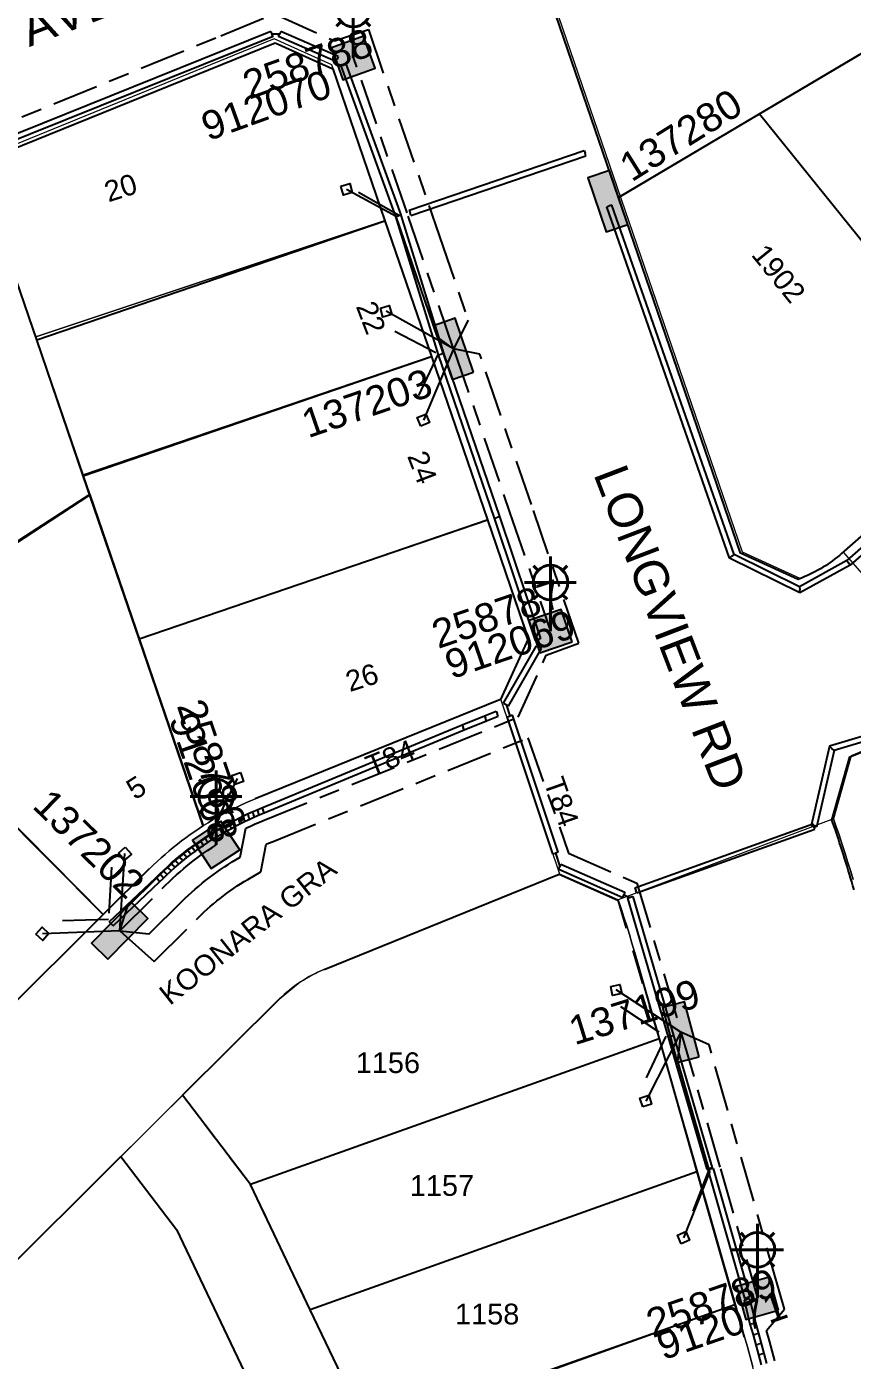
# Model space of a CAD drawing. Header units: metres. Extents: x 293673 to 295365, y 6233764 to 6235163.
# Drawn here: x 294261.8 to 294333.6, y 6234080.4 to 6234196.4 of the extents above; entities that cross this region are included whole.
import ezdxf
from ezdxf.enums import TextEntityAlignment as Align

# ---------------------------------------------------------------- set-up
doc = ezdxf.new("R2010")
doc.units = ezdxf.units.M
doc.linetypes.add('Cable Exist UG', pattern=[8.2, 4, -1.2, 1.8, -1.2])
doc.linetypes.add('Dash', pattern=[5, 3, -2])
doc.layers.get('0').update_dxf_attribs({"color": 6})
for name, color, linetype in [('_USER new lots', 250, 'Continuous'), ('Duct_SP_EXT', 7, 'Continuous'), ('Equip_SP_SL_EXT', 7, 'Continuous'), ('Mains_LV_EXT', 7, 'Continuous'), ('Mains_LV_SL_EXT', 7, 'Continuous'), ('Notes', 7, 'Continuous'), ('Services_SP_EXT', 7, 'Continuous'), ('SupportsUG_SP_LV_EXT', 7, 'Continuous'), ('SupportsUG_SP_LV_SL_EXT', 7, 'Continuous'), ('Trench_SP_EXT', 7, 'Continuous'), ('UG_Details_SP_MISC', 7, 'Continuous')]:
    doc.layers.add(name, color=color, linetype=linetype)
for name, color, linetype, lineweight in [('Cadastre Developer_SP_EXT', 9, 'Continuous', 5), ('Cadastre Land Parcels_SP_EXT', 9, 'Continuous', 5), ('Cadastre Roads_SP_EXT', 9, 'Continuous', 5)]:
    doc.layers.add(name, color=color, linetype=linetype, lineweight=lineweight)
doc.styles.add('COLUMN_LABEL', font='arial.ttf')
doc.styles.add('iecARIAL', font='arial.ttf', dxfattribs={"height": 2})
doc.styles.add('POLE_LABEL', font='arial.ttf')
doc.styles.get("Standard").update_dxf_attribs({"font": 'arial.ttf'})

# ---------------------------------------------------------------- blocks, each defined once
blk = doc.blocks.new('COLUMN_EXT')
blk.add_hatch(color=256).paths.add_polyline_path([(-1.49, 1.48), (-1.49, -1.49), (1.48, -1.49), (1.48, 1.48)])
blk.add_lwpolyline([(-1.49, -1.49), (1.48, -1.49), (1.48, 1.48), (-1.49, 1.48)], close=True)
for tag, height, style, flags, p in [('ASSET_NUM', 2.5, 'COLUMN_LABEL', 8, (2, 2)), ('STRUCTURE_PLANT_NUMBER', 0.2, 'POLE_LABEL', 9, (1.81, 0.03)), ('STREET_CODE', 0.2, 'COLUMN_LABEL', 9, (1.81, -0.2))]:
    blk.add_attdef(tag, text='', height=height, dxfattribs=dict(style=style, flags=flags)).set_placement(p, align=Align.MIDDLE_LEFT)
at = {"flags": 9}
for tag, p in [('COLUMN_TYPE', (1.81, -0.4)), ('OWNED_BY', (1.81, -0.6)), ('STATE', (1.81, -0.8)), ('USAGE', (1.81, -1)), ('LEGEND', (1.81, -1.2)), ('STREETNAME', (1.81, -1.6)), ('SUBURB', (1.81, -1.8)), ('LOCATION', (1.81, -1.4)), ('NOTES', (1.81, -2))]:
    blk.add_attdef(tag, text='', height=0.2, dxfattribs=at).set_placement(p, align=Align.MIDDLE_LEFT)
at = {"flags": 1}
blk.add_attdef('Z', (1.81, -2.35), '', height=0.2, dxfattribs=at)
blk = doc.blocks.new('PILLAR_EXT')
blk.add_hatch(color=256).paths.add_polyline_path([(-2.475, 0.99), (-2.475, -0.99), (2.475, -0.99), (2.475, 0.99)])
blk.add_lwpolyline([(-2.475, -0.99), (2.475, -0.99), (2.475, 0.99), (-2.475, 0.99)], close=True)
at = {"style": 'iecARIAL', "flags": 8}
blk.add_attdef('ASSET_NUM', (1.5, 3.5), '', height=2.5, dxfattribs=at)
for tag, p, flags in [('OWNED_BY', (0, -0.2), 9), ('STATE', (0, -0.4), 9), ('SUPPORT_TYPE', (0, -0.6), 9), ('USAGE', (0, -0.8), 9), ('LEGEND', (0, -1), 9), ('LOCATION', (0, -1.2), 9), ('STREETNAME', (0, -1.8), 9), ('SUBURB', (0, -2), 1), ('NOTES', (0, -1.4), 9), ('PARENT', (0, -1.6), 9)]:
    blk.add_attdef(tag, p, '', height=0.2, dxfattribs=dict(flags=flags))
blk = doc.blocks.new('SL_LANTERN_EXT')
at = {"lineweight": 40}
for p, q in [((0, 1.97), (0, 6.47)), ((-1.46, 5.68), (-1.06, 5.28)), ((1.46, 5.68), (1.06, 5.28)), ((-2.25, 4.22), (2.25, 4.22)), ((-1.46, 2.76), (-1.06, 3.16)), ((0, 0), (0, 2.72)), ((1.46, 2.76), (1.06, 3.16))]:
    blk.add_line(p, q, dxfattribs=at)
blk.add_circle((0, 4.22), 1.5, dxfattribs=at)
at = {"style": 'iecARIAL', "flags": 8}
blk.add_attdef('ASSET_NUM', (1.5, 1.5), '', height=2.5, dxfattribs=at)
for tag, p, height, flags in [('CONSTRUCTED_VOLTAGE', (0.98, -0.65), 0.2, 9), ('CONTROL_TYPE', (0.98, -0.85), 0.2, 9), ('LANTERN_PURPOSE', (0.98, -1.05), 0.2, 9), ('LANTERN_TYPE', (0.98, -1.25), 0.2, 9), ('LNUMBER', (2.18, -3.25), 2.5, 8), ('OPERATING_VOLTAGE', (0.98, -1.65), 0.2, 9), ('ORIENTATION', (0.98, -1.85), 0.2, 9), ('OWNED_BY', (0.98, -2.05), 0.2, 9), ('STATE', (0.98, -2.25), 0.2, 9), ('NO_PHASES', (0.98, -1.45), 0.2, 9), ('USAGE', (0.98, -2.45), 0.2, 9), ('CEXIST', (0.98, -2.65), 0.2, 9), ('CNEW', (0.98, -2.85), 0.2, 9), ('CNUMBER', (0.98, -3.05), 0.2, 9), ('CREMOVE', (0.98, -3.25), 0.2, 9), ('CREPLACE', (0.98, -3.45), 0.2, 9), ('LKINGHEIGHT', (0.98, -3.65), 0.2, 9), ('LBRACKET', (0.98, -3.85), 0.2, 9), ('LBRACKETVOCAB', (0.98, -4.05), 0.2, 9), ('LCATEGORY', (0.98, -4.25), 0.2, 9), ('LCHARGE1', (0.98, -4.45), 0.2, 9), ('LCHARGE1PERCENT', (0.98, -4.65), 0.2, 9), ('LCHARGE2', (0.98, -4.85), 0.2, 9), ('LCHARGE2PERCENT', (0.98, -5.05), 0.2, 9), ('LCHARGE3', (0.98, -5.25), 0.2, 9), ('LCHARGE3PERCENT', (0.98, -5.45), 0.2, 9), ('LEXIST', (0.98, -5.65), 0.2, 9), ('LLAMP', (0.98, -5.85), 0.2, 9), ('LLAMPVOCAB', (0.98, -6.05), 0.2, 9), ('LMAST', (0.98, -6.25), 0.2, 9), ('LMASTVOCAB', (0.98, -6.45), 0.2, 9), ('LNEW', (0.98, -6.65), 0.2, 9), ('LANTNUMBER', (0.98, -6.85), 0.2, 9), ('LOUTREACH', (0.98, -7.25), 0.2, 9), ('LOUTREACHVOCAB', (0.98, -7.45), 0.2, 9), ('LRATECODE', (0.98, -7.65), 0.2, 9), ('LREMOVE', (0.98, -7.85), 0.2, 9), ('LREPLACE', (0.98, -8.05), 0.2, 9), ('LTYPE', (0.98, -8.25), 0.2, 9), ('STREETNAME', (0.98, -9.25), 0.2, 9), ('SUBURB', (0.98, -9.45), 0.2, 1), ('LTYPEVOCAB', (0.98, -8.45), 0.2, 9), ('LEGEND', (0.98, -8.65), 0.2, 9), ('LOCATION', (0.98, -8.85), 0.2, 9), ('NOTES', (0.98, -9.05), 0.2, 9)]:
    blk.add_attdef(tag, p, '', height=height, dxfattribs=dict(flags=flags))
blk = doc.blocks.new('CCP_EXT')
at = {"flags": 9}
for tag, p in [('STATE', (0, -1.8)), ('LEGEND', (0, -1.4)), ('LIFE_SUPPORT', (0, -1.6)), ('NOTES', (0, -2))]:
    blk.add_attdef(tag, text='', height=0.2, dxfattribs=at).set_placement(p, align=Align.MIDDLE_LEFT)
blk.add_wipeout([(0, 0.57), (0.57, 0), (0, -0.57), (-0.57, 0)])
blk.add_lwpolyline([(-0.57, 0), (0, 0.57), (0.57, 0), (0, -0.57), (-0.57, 0)])
at = {"flags": 1}
blk.add_attdef('Z', (0, 0), '', height=0.2, dxfattribs=at)
at = {"flags": 9}
for tag, p in [('CCP_TYPE', (0, 0)), ('CONSTRUCTED_VOLTAGE', (0, -0.2)), ('OPERATING_VOLTAGE', (0, -0.6)), ('ORIENTATION', (0, -0.8)), ('OWNED_BY', (0, -1)), ('NO_PHASES', (0, -0.4)), ('USAGE', (0, -1.2))]:
    blk.add_attdef(tag, text='', height=0.2, dxfattribs=at).set_placement(p, align=Align.MIDDLE_LEFT)
blk = doc.blocks.new('A$C12BB781C')
at = {"layer": '_USER new lots'}
for p, q in [((294257.44, 6234184.44), (294283.43, 6234194.97)), ((294283.43, 6234194.97), (294288.44, 6234192.69)), ((294336.27, 6234195.13), (294313.29, 6234181.5)), ((294325.55, 6234188.78), (294336.27, 6234195.13)), ((294288.44, 6234192.69), (294292.96, 6234179.49)), ((294313.29, 6234181.5), (294325.55, 6234188.78)), ((294325.55, 6234188.78), (294346.52, 6234162.71)), ((294262.69, 6234169.12), (294257.44, 6234184.44)), ((294262.69, 6234169.12), (294292.96, 6234179.49)), ((294292.96, 6234179.49), (294297.02, 6234167.67)), ((294266.74, 6234157.29), (294262.69, 6234169.12)), ((294266.74, 6234157.29), (294297.02, 6234167.67)), ((294297.02, 6234167.67), (294301.88, 6234153.48)), ((294271.61, 6234143.11), (294266.74, 6234157.29)), ((294246.03, 6234141.72), (294267.31, 6234155.66)), ((294267.31, 6234155.66), (294257.59, 6234149.29)), ((294267.31, 6234155.66), (294277.17, 6234126.87)), ((294271.61, 6234143.11), (294301.88, 6234153.48)), ((294301.88, 6234153.48), (294305.43, 6234143.13)), ((294277.17, 6234126.87), (294271.61, 6234143.11)), ((294305.43, 6234143.13), (294303.01, 6234137.85)), ((294268.48, 6234119.14), (294246.03, 6234141.72)), ((294303.01, 6234137.85), (294281.69, 6234129.2)), ((294272.46, 6234123.11), (294268.48, 6234119.14)), ((294287.7, 6234114.38), (294308.13, 6234122.66)), ((294308.13, 6234122.66), (294313.22, 6234120.4)), ((294268.48, 6234119.14), (294259.62, 6234110.33)), ((294314.64, 6234115.89), (294316.8, 6234108.33)), ((294275.37, 6234103.43), (294283.75, 6234111.77)), ((294316.8, 6234108.33), (294281.28, 6234095.67)), ((294316.8, 6234108.33), (294320.1, 6234096.77)), ((294281.28, 6234095.67), (294275.37, 6234103.43)), ((294252.37, 6234080.56), (294270, 6234098.09)), ((294270, 6234098.09), (294274.85, 6234091.74)), ((294320.1, 6234096.77), (294286.48, 6234084.78)), ((294320.1, 6234096.77), (294323.4, 6234085.21)), ((294286.48, 6234084.78), (294281.28, 6234095.67)), ((294274.85, 6234091.74), (294281.03, 6234078.8)), ((294291.63, 6234074), (294286.48, 6234084.78)), ((294323.4, 6234085.21), (294291.63, 6234074)), ((294323.4, 6234085.2), (294324.2, 6234082.4))]:
    blk.add_line(p, q, dxfattribs=at)
blk.add_lwpolyline([(294346.52, 6234162.71), (294332.67, 6234150.55, -0.084158), (294329.26, 6234148.44), (294328.9, 6234148.29), (294323.89, 6234150.58), (294313.29, 6234181.5), (294306.15, 6234202.32)], format="xyb", dxfattribs=at)
at = {"layer": '_USER new lots', "flags": 128}
blk.add_lwpolyline([(294333.76, 6234121.3, 0.012996), (294332.05, 6234126.75), (294331.84, 6234127.36), (294333.39, 6234132.85), (294335.27, 6234133.61, 0.058941)], format="xyb", dxfattribs=at)
at = {"layer": '_USER new lots'}
blk.add_text('1902', height=1.8, rotation=308.9404, dxfattribs=at).set_placement((294327.21, 6234174.9), align=Align.MIDDLE_CENTER)

msp = doc.modelspace()

# ---------------------------------------------------------------- linework, layer by layer
at = {"layer": 'Cadastre Developer_SP_EXT', "linetype": 'Dash'}
msp.add_lwpolyline([(294270.95, 6234001.74), (294276.43, 6233996.22), (294283.46, 6234008.45), (294289.11, 6234018.29), (294291.98, 6234029.52), (294294.78, 6234040.44), (294294.07, 6234062.83), (294291.62, 6234074.02), (294281.28, 6234095.67), (294275.37, 6234103.43), (294270, 6234098.09), (294274.85, 6234091.74), (294281.05, 6234078.81), (294284.49, 6234071.55), (294286.59, 6234061.91), (294286.68, 6234059.31), (294287.25, 6234041.27), (294286.71, 6234039.17), (294284.23, 6234029.46), (294282.11, 6234021.16), (294281.4, 6234019.93), (294270.95, 6234001.74)], close=True, dxfattribs=at)
msp.add_lwpolyline([(294281.03, 6234078.8), (294256.41, 6234067.14), (294256.41, 6234067.14, 0.045423), (294252.01, 6234074.59), (294252.01, 6234074.59), (294252.37, 6234080.56), (294270, 6234098.09), (294274.85, 6234091.74)], format="xyb", close=True, dxfattribs=at)
at = {"layer": 'Cadastre Land Parcels_SP_EXT', "linetype": 'Continuous'}
for points in [[(294307.4, 6234199.21), (294324.02, 6234150.69), (294329.03, 6234148.41), (294329.4, 6234148.55), (294329.66, 6234148.67), (294329.92, 6234148.78), (294330.19, 6234148.91), (294330.44, 6234149.04), (294330.7, 6234149.17), (294330.95, 6234149.32), (294331.19, 6234149.46), (294331.44, 6234149.62), (294331.67, 6234149.78), (294331.91, 6234149.94), (294332.14, 6234150.11), (294332.37, 6234150.29), (294332.59, 6234150.47), (294332.81, 6234150.66), (294343.37, 6234138.64)], [(294335.4, 6234133.72), (294333.52, 6234132.96), (294331.98, 6234127.47), (294332.18, 6234126.86), (294332.45, 6234126.09), (294332.7, 6234125.31), (294332.95, 6234124.54), (294333.2, 6234123.76), (294333.44, 6234122.97), (294333.67, 6234122.19)], [(294298, 6234076.14), (294323.44, 6234085.22), (294314.67, 6234115.91), (294314.45, 6234116.67), (294314.23, 6234117.42), (294313.99, 6234118.17), (294313.75, 6234118.93), (294313.51, 6234119.68), (294313.26, 6234120.42), (294308.17, 6234122.67), (294287.74, 6234114.39), (294287.46, 6234114.28), (294287.19, 6234114.15), (294286.92, 6234114.03), (294286.66, 6234113.89), (294286.39, 6234113.75), (294286.14, 6234113.6), (294285.88, 6234113.44), (294285.63, 6234113.28), (294285.38, 6234113.12), (294285.14, 6234112.94), (294284.9, 6234112.76), (294284.67, 6234112.58), (294284.44, 6234112.39), (294284.22, 6234112.19), (294284, 6234111.99), (294283.78, 6234111.78), (294252.39, 6234080.56)]]:
    msp.add_lwpolyline(points, dxfattribs=at)
for points in [[(294293, 6234179.51), (294288.35, 6234193.03), (294283.33, 6234195.3), (294257.34, 6234184.7), (294262.61, 6234169.4), (294293, 6234179.51)], [(294267.32, 6234155.7), (294266.74, 6234157.38), (294262.61, 6234169.4), (294257.34, 6234184.7), (294240.1, 6234177.67), (294257.56, 6234149.42), (294267.32, 6234155.7)], [(294297.05, 6234167.7), (294293, 6234179.51), (294262.61, 6234169.4), (294266.74, 6234157.38), (294297.05, 6234167.7)], [(294301.92, 6234153.51), (294297.05, 6234167.7), (294266.74, 6234157.38), (294267.32, 6234155.7), (294271.63, 6234143.12), (294301.92, 6234153.51)], [(294272.49, 6234123.12), (294272.82, 6234123.44), (294273.16, 6234123.76), (294273.5, 6234124.07), (294273.85, 6234124.38), (294274.21, 6234124.68), (294274.56, 6234124.98), (294274.93, 6234125.27), (294275.29, 6234125.55), (294275.67, 6234125.83), (294276.04, 6234126.1), (294276.43, 6234126.37), (294276.81, 6234126.63), (294277.2, 6234126.88), (294271.63, 6234143.12), (294267.32, 6234155.7), (294257.56, 6234149.42), (294248.1, 6234143.33), (294245.96, 6234141.95), (294268.5, 6234119.15), (294272.49, 6234123.12)], [(294277.59, 6234127.13), (294277.99, 6234127.37), (294278.39, 6234127.6), (294278.79, 6234127.82), (294279.2, 6234128.04), (294279.61, 6234128.26), (294280.03, 6234128.46), (294280.45, 6234128.66), (294280.87, 6234128.85), (294281.29, 6234129.03), (294281.72, 6234129.21), (294303.05, 6234137.87), (294305.47, 6234143.15), (294301.92, 6234153.51), (294271.63, 6234143.12), (294277.2, 6234126.88), (294277.59, 6234127.13)], [(294268.5, 6234119.15), (294245.96, 6234141.95), (294235.28, 6234134.94), (294259.64, 6234110.33), (294268.5, 6234119.15)], [(294327.52, 6234066.6), (294327.4, 6234067.49), (294327.27, 6234068.38), (294327.13, 6234069.27), (294326.99, 6234070.15), (294326.84, 6234071.04), (294326.68, 6234071.92), (294326.52, 6234072.81), (294326.35, 6234073.69), (294326.17, 6234074.57), (294325.98, 6234075.45), (294325.79, 6234076.32), (294325.59, 6234077.2), (294325.38, 6234078.07), (294325.17, 6234078.95), (294324.95, 6234079.82), (294324.72, 6234080.68), (294324.48, 6234081.55), (294324.24, 6234082.42), (294323.44, 6234085.22), (294298, 6234076.14), (294291.66, 6234074), (294294.1, 6234062.84), (294327.52, 6234066.6)]]:
    msp.add_lwpolyline(points, close=True, dxfattribs=at)
at = {"layer": 'Duct_SP_EXT'}
for p, q in [((294283.06, 6234195.94), (294257.03, 6234185.48)), ((294283.24, 6234195.5), (294257.21, 6234185.03)), ((294283.06, 6234195.94), (294283.15, 6234195.72)), ((294283.24, 6234195.5), (294283.15, 6234195.72)), ((294283.72, 6234195.5), (294283.81, 6234195.72)), ((294288.71, 6234193.33), (294283.72, 6234195.5)), ((294283.91, 6234195.94), (294283.81, 6234195.72)), ((294288.9, 6234193.77), (294283.91, 6234195.94)), ((294288.9, 6234193.77), (294288.81, 6234193.55)), ((294288.71, 6234193.33), (294288.81, 6234193.55)), ((294289.16, 6234192.97), (294289.38, 6234193.06)), ((294289.61, 6234193.14), (294289.38, 6234193.06)), ((294295.08, 6234180.4), (294310.3, 6234185.59)), ((294295.23, 6234179.95), (294310.45, 6234185.13)), ((294310.3, 6234185.59), (294310.38, 6234185.36)), ((294310.45, 6234185.13), (294310.38, 6234185.36)), ((294293.92, 6234179.84), (294294.15, 6234179.91)), ((294293.92, 6234179.84), (294294.15, 6234179.91)), ((294293.92, 6234179.84), (294293.92, 6234179.84)), ((294294.38, 6234179.99), (294294.15, 6234179.91)), ((294294.38, 6234179.98), (294294.15, 6234179.91)), ((294294.38, 6234179.98), (294294.38, 6234179.99)), ((294295.08, 6234180.4), (294295.15, 6234180.18)), ((294295.23, 6234179.95), (294295.15, 6234180.18)), ((294297.62, 6234167.82), (294297.85, 6234167.89)), ((294297.62, 6234167.82), (294297.85, 6234167.89)), ((294298.08, 6234167.97), (294297.85, 6234167.89)), ((294298.08, 6234167.96), (294297.85, 6234167.89)), ((294302.95, 6234153.77), (294298.08, 6234167.97)), ((294302.49, 6234153.61), (294302.72, 6234153.69)), ((294306.06, 6234142.99), (294302.49, 6234153.61)), ((294302.95, 6234153.77), (294302.72, 6234153.69)), ((294306.52, 6234143.15), (294302.95, 6234153.77)), ((294306.06, 6234142.99), (294306.29, 6234143.07)), ((294306.52, 6234143.15), (294306.29, 6234143.07)), ((294303.29, 6234137.52), (294306.16, 6234142.51)), ((294303.71, 6234137.28), (294306.58, 6234142.27)), ((294306.16, 6234142.51), (294306.37, 6234142.39)), ((294306.58, 6234142.27), (294306.37, 6234142.39)), ((294303.29, 6234137.52), (294303.5, 6234137.4)), ((294303.71, 6234137.28), (294303.5, 6234137.4)), ((294299.68, 6234135.65), (294301.63, 6234136.43)), ((294299.87, 6234135.2), (294301.81, 6234135.99)), ((294301.63, 6234136.43), (294302.63, 6234136.84)), ((294301.63, 6234136.43), (294301.63, 6234136.43)), ((294301.63, 6234136.43), (294301.72, 6234136.21)), ((294301.63, 6234136.43), (294301.72, 6234136.21)), ((294301.81, 6234135.99), (294301.72, 6234136.21)), ((294301.81, 6234135.99), (294301.72, 6234136.21)), ((294301.81, 6234135.99), (294302.81, 6234136.4)), ((294301.81, 6234135.99), (294301.81, 6234135.99)), ((294302.63, 6234136.84), (294302.72, 6234136.62)), ((294302.81, 6234136.4), (294302.72, 6234136.62)), ((294303.6, 6234136.33), (294303.83, 6234136.41)), ((294307.56, 6234124.42), (294303.6, 6234136.33)), ((294304.06, 6234136.49), (294303.83, 6234136.41)), ((294308.02, 6234124.57), (294304.06, 6234136.49)), ((294282.28, 6234128.43), (294299.68, 6234135.65)), ((294282.46, 6234127.99), (294299.87, 6234135.2)), ((294299.68, 6234135.65), (294299.77, 6234135.42)), ((294299.87, 6234135.2), (294299.77, 6234135.42)), ((294280.2, 6234127.49), (294280.61, 6234127.69)), ((294280.61, 6234127.69), (294281.02, 6234127.89)), ((294280.61, 6234127.69), (294280.71, 6234127.48)), ((294281.02, 6234127.89), (294281.44, 6234128.08)), ((294281.02, 6234127.89), (294281.12, 6234127.67)), ((294281.22, 6234127.45), (294281.12, 6234127.67)), ((294281.22, 6234127.45), (294281.63, 6234127.64)), ((294281.44, 6234128.08), (294281.85, 6234128.26)), ((294281.44, 6234128.08), (294281.53, 6234127.86)), ((294281.63, 6234127.64), (294281.53, 6234127.86)), ((294281.63, 6234127.64), (294282.04, 6234127.82)), ((294281.85, 6234128.26), (294282.28, 6234128.43)), ((294281.85, 6234128.26), (294281.95, 6234128.04)), ((294282.04, 6234127.82), (294281.95, 6234128.04)), ((294282.04, 6234127.82), (294282.46, 6234127.99)), ((294282.28, 6234128.43), (294282.37, 6234128.21)), ((294282.46, 6234127.99), (294282.37, 6234128.21)), ((294278.2, 6234126.38), (294278.59, 6234126.61)), ((294278.59, 6234126.61), (294278.99, 6234126.84)), ((294278.59, 6234126.61), (294278.72, 6234126.41)), ((294278.99, 6234126.84), (294279.39, 6234127.06)), ((294278.99, 6234126.84), (294279.11, 6234126.63)), ((294279.23, 6234126.42), (294279.11, 6234126.63)), ((294279.23, 6234126.42), (294279.62, 6234126.64)), ((294279.39, 6234127.06), (294279.79, 6234127.28)), ((294279.39, 6234127.06), (294279.5, 6234126.85)), ((294279.62, 6234126.64), (294279.5, 6234126.85)), ((294279.62, 6234126.64), (294280.01, 6234126.86)), ((294279.79, 6234127.28), (294280.2, 6234127.49)), ((294279.79, 6234127.28), (294279.9, 6234127.07)), ((294280.01, 6234126.86), (294279.9, 6234127.07)), ((294280.01, 6234126.86), (294280.41, 6234127.06)), ((294280.2, 6234127.49), (294280.3, 6234127.28)), ((294280.41, 6234127.06), (294280.3, 6234127.28)), ((294280.41, 6234127.06), (294280.82, 6234127.26)), ((294280.82, 6234127.26), (294280.71, 6234127.48)), ((294280.82, 6234127.26), (294281.22, 6234127.45)), ((294314.71, 6234121.47), (294330.18, 6234127.03)), ((294314.87, 6234121.02), (294330.34, 6234126.58)), ((294330.18, 6234127.03), (294330.26, 6234126.81)), ((294330.34, 6234126.58), (294330.26, 6234126.81)), ((294276.18, 6234125.03), (294276.55, 6234125.3)), ((294276.55, 6234125.3), (294276.93, 6234125.56)), ((294276.55, 6234125.3), (294276.69, 6234125.1)), ((294276.93, 6234125.56), (294277.31, 6234125.82)), ((294276.93, 6234125.56), (294277.07, 6234125.36)), ((294277.2, 6234125.16), (294277.07, 6234125.36)), ((294277.2, 6234125.16), (294277.58, 6234125.42)), ((294277.31, 6234125.82), (294277.7, 6234126.07)), ((294277.31, 6234125.82), (294277.44, 6234125.62)), ((294277.58, 6234125.42), (294277.44, 6234125.62)), ((294277.58, 6234125.42), (294277.96, 6234125.66)), ((294277.7, 6234126.07), (294277.83, 6234125.87)), ((294277.82, 6234126.14), (294278.2, 6234126.38)), ((294277.82, 6234126.14), (294277.94, 6234125.93)), ((294277.96, 6234125.66), (294277.83, 6234125.87)), ((294278.07, 6234125.73), (294277.94, 6234125.93)), ((294278.07, 6234125.73), (294278.45, 6234125.97)), ((294278.2, 6234126.38), (294278.33, 6234126.17)), ((294278.45, 6234125.97), (294278.33, 6234126.17)), ((294278.45, 6234125.97), (294278.84, 6234126.2)), ((294278.84, 6234126.2), (294278.72, 6234126.41)), ((294278.84, 6234126.2), (294279.23, 6234126.42)), ((294274.74, 6234123.9), (294275.09, 6234124.19)), ((294275.09, 6234124.19), (294275.45, 6234124.48)), ((294275.09, 6234124.19), (294275.24, 6234124)), ((294275.45, 6234124.48), (294275.81, 6234124.76)), ((294275.45, 6234124.48), (294275.6, 6234124.29)), ((294275.75, 6234124.1), (294275.6, 6234124.29)), ((294275.75, 6234124.1), (294276.1, 6234124.37)), ((294275.81, 6234124.76), (294276.18, 6234125.03)), ((294275.81, 6234124.76), (294275.96, 6234124.56)), ((294276.1, 6234124.37), (294275.96, 6234124.56)), ((294276.1, 6234124.37), (294276.47, 6234124.64)), ((294276.18, 6234125.03), (294276.32, 6234124.84)), ((294276.47, 6234124.64), (294276.32, 6234124.84)), ((294276.47, 6234124.64), (294276.83, 6234124.91)), ((294276.83, 6234124.91), (294276.69, 6234125.1)), ((294276.83, 6234124.91), (294277.2, 6234125.16)), ((294307.56, 6234124.42), (294307.79, 6234124.49)), ((294308.02, 6234124.57), (294307.79, 6234124.49)), ((294273.38, 6234122.67), (294273.71, 6234122.99)), ((294273.71, 6234122.99), (294274.05, 6234123.29)), ((294273.71, 6234122.99), (294273.87, 6234122.81)), ((294274.05, 6234123.29), (294274.39, 6234123.6)), ((294274.05, 6234123.29), (294274.21, 6234123.12)), ((294274.37, 6234122.94), (294274.21, 6234123.12)), ((294274.37, 6234122.94), (294274.71, 6234123.24)), ((294274.39, 6234123.6), (294274.74, 6234123.9)), ((294274.39, 6234123.6), (294274.55, 6234123.42)), ((294274.71, 6234123.24), (294274.55, 6234123.42)), ((294274.71, 6234123.24), (294275.05, 6234123.53)), ((294274.74, 6234123.9), (294274.89, 6234123.71)), ((294275.05, 6234123.53), (294274.89, 6234123.71)), ((294275.05, 6234123.53), (294275.4, 6234123.82)), ((294275.4, 6234123.82), (294275.24, 6234124)), ((294275.4, 6234123.82), (294275.75, 6234124.1)), ((294308.08, 6234123.1), (294308.18, 6234123.32)), ((294308.08, 6234123.1), (294313.64, 6234120.64)), ((294308.27, 6234123.54), (294308.18, 6234123.32)), ((294308.27, 6234123.54), (294313.84, 6234121.08)), ((294269, 6234118.5), (294273.05, 6234122.35)), ((294269.33, 6234118.16), (294273.38, 6234122)), ((294273.05, 6234122.35), (294273.38, 6234122.67)), ((294273.05, 6234122.35), (294273.22, 6234122.18)), ((294273.38, 6234122), (294273.22, 6234122.18)), ((294273.38, 6234122.67), (294273.54, 6234122.5)), ((294273.38, 6234122), (294273.71, 6234122.32)), ((294273.71, 6234122.32), (294273.54, 6234122.5)), ((294273.71, 6234122.32), (294274.04, 6234122.63)), ((294274.04, 6234122.63), (294273.87, 6234122.81)), ((294274.04, 6234122.63), (294274.37, 6234122.94)), ((294313.64, 6234120.64), (294313.74, 6234120.86)), ((294313.84, 6234121.08), (294313.74, 6234120.86)), ((294314.51, 6234120.71), (294314.28, 6234120.64)), ((294314.51, 6234120.71), (294318.07, 6234108.62)), ((294314.71, 6234121.47), (294314.79, 6234121.24)), ((294314.87, 6234121.02), (294314.79, 6234121.24)), ((294314.05, 6234120.57), (294314.28, 6234120.64)), ((294269, 6234118.5), (294269.16, 6234118.33)), ((294269.33, 6234118.16), (294269.16, 6234118.33)), ((294317.61, 6234108.48), (294317.84, 6234108.55)), ((294317.61, 6234108.48), (294317.84, 6234108.55)), ((294317.61, 6234108.48), (294320.97, 6234096.99)), ((294318.07, 6234108.62), (294317.84, 6234108.55)), ((294318.07, 6234108.62), (294317.84, 6234108.55)), ((294318.07, 6234108.62), (294321.43, 6234097.13)), ((294320.97, 6234096.99), (294321.2, 6234097.06)), ((294321.04, 6234096.94), (294321.27, 6234097.01)), ((294321.04, 6234096.94), (294324.23, 6234085.77)), ((294321.43, 6234097.13), (294321.2, 6234097.06)), ((294321.5, 6234097.07), (294321.27, 6234097.01)), ((294321.5, 6234097.07), (294324.69, 6234085.9)), ((294324.69, 6234085.9), (294324.46, 6234085.83)), ((294324.21, 6234085.63), (294324.44, 6234085.68)), ((294324.21, 6234085.63), (294324.71, 6234083.52)), ((294324.23, 6234085.77), (294324.46, 6234085.83)), ((294324.68, 6234085.74), (294324.44, 6234085.68)), ((294324.68, 6234085.74), (294325.18, 6234083.63)), ((294324.71, 6234083.52), (294324.95, 6234083.57)), ((294324.71, 6234083.51), (294324.95, 6234083.57)), ((294325.18, 6234083.63), (294324.95, 6234083.57)), ((294325.18, 6234083.63), (294324.95, 6234083.57)), ((294325.18, 6234083.63), (294325.18, 6234083.63)), ((294325.18, 6234083.63), (294325.44, 6234082.71)), ((294324.71, 6234083.52), (294324.71, 6234083.51)), ((294324.71, 6234083.51), (294324.98, 6234082.58)), ((294324.98, 6234082.58), (294325.21, 6234082.64)), ((294324.98, 6234082.58), (294325.22, 6234081.71)), ((294325.44, 6234082.71), (294325.21, 6234082.64)), ((294325.44, 6234082.71), (294325.69, 6234081.84)), ((294325.22, 6234081.71), (294325.45, 6234081.77)), ((294325.22, 6234081.71), (294325.46, 6234080.84)), ((294325.69, 6234081.84), (294325.45, 6234081.77)), ((294325.69, 6234081.84), (294325.92, 6234080.96)), ((294325.46, 6234080.84), (294325.69, 6234080.9)), ((294325.46, 6234080.84), (294325.69, 6234079.97)), ((294325.92, 6234080.96), (294325.69, 6234080.9)), ((294325.92, 6234080.96), (294326.15, 6234080.09))]:
    msp.add_line(p, q, dxfattribs=at)
at = {"layer": 'Mains_LV_SL_EXT', "linetype": 'Cable Exist UG'}
msp.add_lwpolyline([(294298.94, 6234168.34), (294303.81, 6234154.15), (294307.36, 6234143.8)], dxfattribs=at)
at = {"layer": 'Trench_SP_EXT', "linetype": 'Cable Exist UG'}
for points in [[(294283.81, 6234195.72), (294283.15, 6234195.72)], [(294293.84, 6234169.88), (294297.61, 6234167.9), (294295.64, 6234163.81)], [(294306.29, 6234143.07), (294306.39, 6234142.48)], [(294303.5, 6234137.4), (294303.85, 6234136.35)], [(294307.79, 6234124.49), (294308.18, 6234123.32)], [(294313.74, 6234120.86), (294314.28, 6234120.64)], [(294321.19, 6234097.09), (294319.38, 6234092.44)]]:
    msp.add_lwpolyline(points, dxfattribs=at)
at = {"layer": 'UG_Details_SP_MISC'}
for p, q in [((294312.26, 6234180.69), (294312.48, 6234180.77)), ((294312.26, 6234180.69), (294312.48, 6234180.77)), ((294322.94, 6234150.13), (294312.26, 6234180.69)), ((294312.26, 6234180.69), (294312.26, 6234180.69)), ((294312.71, 6234180.85), (294312.48, 6234180.77)), ((294312.71, 6234180.85), (294312.48, 6234180.77)), ((294323.32, 6234150.47), (294312.71, 6234180.85)), ((294312.71, 6234180.85), (294312.71, 6234180.85)), ((294345.03, 6234160.41), (294333.13, 6234149.94)), ((294345.35, 6234160.05), (294333.41, 6234149.54)), ((294322.94, 6234150.13), (294323.13, 6234150.3)), ((294329.04, 6234147.12), (294322.94, 6234150.13)), ((294323.32, 6234150.47), (294323.13, 6234150.3)), ((294329.02, 6234147.66), (294323.32, 6234150.47)), ((294333.13, 6234149.94), (294329.02, 6234147.66)), ((294333.13, 6234149.94), (294333.27, 6234149.74)), ((294333.41, 6234149.54), (294333.27, 6234149.74)), ((294333.41, 6234149.54), (294329.04, 6234147.12)), ((294329.02, 6234147.66), (294329.03, 6234147.39)), ((294329.04, 6234147.12), (294329.03, 6234147.39)), ((294334.94, 6234134.78), (294331.63, 6234133.78)), ((294331.63, 6234133.78), (294330.03, 6234126.86)), ((294331.63, 6234133.78), (294331.83, 6234133.59)), ((294332.04, 6234133.4), (294331.83, 6234133.59)), ((294335.12, 6234134.33), (294332.04, 6234133.4)), ((294332.04, 6234133.4), (294330.5, 6234126.75)), ((294330.03, 6234126.86), (294330.26, 6234126.81)), ((294330.5, 6234126.75), (294330.26, 6234126.81))]:
    msp.add_line(p, q, dxfattribs=at)

# ---------------------------------------------------------------- block references
at = {"layer": 'Equip_SP_SL_EXT'}
ref = msp.add_blockref('SL_LANTERN_EXT', (294290.22, 6234193.64), dxfattribs=at)
ref.add_attrib('ASSET_NUM', '258788', dxfattribs={"layer": '0', "height": 2.5, "rotation": 19.8464, "style": 'iecARIAL'}).set_placement((294291.72, 6234195.14), align=Align.MIDDLE_RIGHT)
ref = msp.add_blockref('SL_LANTERN_EXT', (294307.36, 6234143.8), dxfattribs=at)
ref.add_attrib('ASSET_NUM', '258787', dxfattribs={"layer": '0', "height": 2.5, "rotation": 18.9184, "style": 'iecARIAL'}).set_placement((294308.86, 6234145.3), align=Align.BOTTOM_RIGHT)
ref = msp.add_blockref('SL_LANTERN_EXT', (294278.29, 6234125.2), dxfattribs=at)
ref.add_attrib('ASSET_NUM', '258786', dxfattribs={"layer": '0', "height": 2.5, "rotation": 288.8292, "style": 'iecARIAL'}).set_placement((294279.79, 6234126.7), align=Align.MIDDLE_RIGHT)
ref = msp.add_blockref('SL_LANTERN_EXT', (294325.36, 6234085.77), dxfattribs=at)
ref.add_attrib('ASSET_NUM', '258789', dxfattribs={"layer": '0', "height": 2.5, "rotation": 18.9577, "style": 'iecARIAL'}).set_placement((294326.86, 6234087.27), align=Align.MIDDLE_RIGHT)
at = {"layer": 'SupportsUG_SP_LV_EXT'}
ref = msp.add_blockref('PILLAR_EXT', (294312.35, 6234181.19), dxfattribs=dict(at, rotation=108.6806473538299))
ref.add_attrib('ASSET_NUM', '137280', dxfattribs={"layer": '0', "height": 2.5, "rotation": 32}).set_placement((294313.75, 6234183.86), align=Align.MIDDLE_LEFT)
ref = msp.add_blockref('PILLAR_EXT', (294298.94, 6234168.34), dxfattribs=dict(at, rotation=108.9419790778625))
ref.add_attrib('ASSET_NUM', '137203', dxfattribs={"layer": '0', "height": 2.5, "rotation": 18.942, "style": 'iecARIAL'}).set_placement((294296.9, 6234165.52), align=Align.MIDDLE_RIGHT)
ref = msp.add_blockref('PILLAR_EXT', (294269.91, 6234117.73), dxfattribs=dict(at, rotation=45.56079899027599))
ref.add_attrib('ASSET_NUM', '137202', dxfattribs={"layer": '0', "height": 2.5, "rotation": 315.5608, "style": 'iecARIAL'}).set_placement((294271.41, 6234121.23), align=Align.MIDDLE_RIGHT)
ref = msp.add_blockref('PILLAR_EXT', (294318.71, 6234108.91), dxfattribs=dict(at, rotation=104.9232254994152))
ref.add_attrib('ASSET_NUM', '137199', dxfattribs={"layer": '0', "height": 2.5, "rotation": 17.2422, "style": 'iecARIAL'}).set_placement((294320.21, 6234112.41), align=Align.MIDDLE_RIGHT)
at = {"layer": 'SupportsUG_SP_LV_SL_EXT'}
ref = msp.add_blockref('COLUMN_EXT', (294290.22, 6234193.64), dxfattribs=dict(at, rotation=289.8464490211559))
ref.add_attrib('ASSET_NUM', '912070', dxfattribs={"layer": '0', "height": 2.5, "rotation": 19.8464, "style": 'COLUMN_LABEL'}).set_placement((294287.7, 6234192.7), align=Align.TOP_RIGHT)
ref = msp.add_blockref('COLUMN_EXT', (294307.36, 6234143.8), dxfattribs=dict(at, rotation=108.9183707706483))
ref.add_attrib('ASSET_NUM', '912069', dxfattribs={"layer": '0', "height": 2.5, "rotation": 18.9184, "style": 'COLUMN_LABEL'}).set_placement((294309.36, 6234144.55), align=Align.MIDDLE_RIGHT)
ref = msp.add_blockref('COLUMN_EXT', (294278.29, 6234125.2), dxfattribs=dict(at, rotation=213.4801451085484))
ref.add_attrib('ASSET_NUM', '912068', dxfattribs={"layer": '0', "height": 2.5, "rotation": 288.8292, "style": 'COLUMN_LABEL'}).set_placement((294280.29, 6234125.95), align=Align.TOP_RIGHT)
ref = msp.add_blockref('COLUMN_EXT', (294325.36, 6234085.77), dxfattribs=dict(at, rotation=105.937927331264))
ref.add_attrib('ASSET_NUM', '912071', dxfattribs={"layer": '0', "height": 2.5, "rotation": 18.9577, "style": 'COLUMN_LABEL'}).set_placement((294327.36, 6234086.52), align=Align.TOP_RIGHT)

# ---------------------------------------------------------------- texts
at = {"layer": 'Cadastre Developer_SP_EXT'}
for s, p in [('1156', (294290.43, 6234105.36)), ('1157', (294295.13, 6234094.68)), ('1158', (294299.06, 6234083.5))]:
    msp.add_text(s, height=1.8, dxfattribs=at).set_placement(p)
at = {"layer": 'Cadastre Land Parcels_SP_EXT'}
for s, rotation, p in [('20', 17.6845, (294268.93, 6234181.08)), ('22', 290.9631, (294290.42, 6234172.05)), ('24', 290.9434, (294294.88, 6234159.03)), ('26', 17.5861, (294289.91, 6234138.49)), ('5', 32.4878, (294271.23, 6234129.06))]:
    msp.add_text(s, height=1.8, rotation=rotation, dxfattribs=at).set_placement(p)
at = {"layer": 'Cadastre Roads_SP_EXT', "color": 7}
for s, rotation, p in [('TARRAWARRA AVE', 21.1384, (294233.17, 6234183.42)), ('LONGVIEW RD', 290.9434, (294311.07, 6234157.47))]:
    msp.add_text(s, height=3, rotation=rotation, dxfattribs=at).set_placement(p)
at = {"layer": 'Cadastre Roads_SP_EXT'}
msp.add_text('KOONARA GRA', height=1.8, rotation=38.415, dxfattribs=at).set_placement((294274.27, 6234111.18))
at = {"layer": 'Mains_LV_EXT'}
for rotation, p in [(22.0839, (294291.77, 6234131.13)), (289.4455, (294306.75, 6234130.7))]:
    msp.add_text('T84', height=1.8, rotation=rotation, dxfattribs=at).set_placement(p)

# ---------------------------------------------------------------- next in the draw order: block references
at = {"layer": 'Services_SP_EXT'}
for p, rotation in [((294289.63, 6234182.21), 331.2159002194613), ((294293.07, 6234171.61), 330.9419790814986), ((294296.31, 6234162.15), 66.94197908220448), ((294280.16, 6234130.98), 243.9380781586498), ((294270.36, 6234124.44), 266.2329338407051), ((294263.19, 6234117.47), 2.232934083820622), ((294313.08, 6234112.59), 326.9232253759252), ((294315.65, 6234102.92), 62.92322550616072), ((294318.93, 6234091.04), 68.45320361968537)]:
    msp.add_blockref('CCP_EXT', p, dxfattribs=dict(at, rotation=rotation))

# ---------------------------------------------------------------- next in the draw order: linework, layer by layer
at = {"layer": 'Cadastre Developer_SP_EXT', "linetype": 'Dash'}
for points in [[(294281.28, 6234095.67), (294316.8, 6234108.33), (294313.22, 6234120.4), (294308.13, 6234122.66), (294287.12, 6234114.12), (294285.6, 6234113.27), (294283.76, 6234111.77), (294275.37, 6234103.43), (294281.28, 6234095.67)], [(294316.8, 6234108.33), (294281.28, 6234095.67), (294286.48, 6234084.78), (294320.1, 6234096.77), (294316.8, 6234108.33)], [(294323.4, 6234085.21), (294320.1, 6234096.77), (294286.48, 6234084.78), (294291.63, 6234074), (294323.4, 6234085.21)]]:
    msp.add_lwpolyline(points, close=True, dxfattribs=at)
at = {"layer": 'Cadastre Roads_SP_EXT', "linetype": 'Continuous'}
for points in [[(294252.39, 6234080.56), (294283.78, 6234111.78), (294283.78, 6234111.78), (294284, 6234111.99), (294284.22, 6234112.19), (294284.44, 6234112.39), (294284.67, 6234112.58), (294284.9, 6234112.76), (294285.14, 6234112.94), (294285.38, 6234113.12), (294285.63, 6234113.28), (294285.88, 6234113.44), (294286.14, 6234113.6), (294286.39, 6234113.75), (294286.66, 6234113.89), (294286.92, 6234114.03), (294287.19, 6234114.15), (294287.46, 6234114.28), (294287.74, 6234114.39), (294308.17, 6234122.67), (294303.05, 6234137.87), (294281.72, 6234129.21), (294281.29, 6234129.03), (294280.87, 6234128.85), (294280.45, 6234128.66), (294280.03, 6234128.46), (294279.61, 6234128.26), (294279.2, 6234128.04), (294278.79, 6234127.82), (294278.39, 6234127.6), (294277.99, 6234127.37), (294277.59, 6234127.13), (294277.2, 6234126.88), (294276.81, 6234126.63), (294276.43, 6234126.37), (294276.04, 6234126.1), (294275.67, 6234125.83), (294275.29, 6234125.55), (294274.93, 6234125.27), (294274.56, 6234124.98), (294274.21, 6234124.68), (294273.85, 6234124.38), (294273.5, 6234124.07), (294273.16, 6234123.76), (294272.82, 6234123.44), (294272.49, 6234123.12), (294268.5, 6234119.15), (294259.64, 6234110.33)], [(294333.67, 6234122.19), (294333.44, 6234122.97), (294333.2, 6234123.76), (294332.95, 6234124.54), (294332.7, 6234125.31), (294332.45, 6234126.09), (294332.18, 6234126.86), (294331.98, 6234127.47), (294313.26, 6234120.42), (294313.51, 6234119.68), (294313.75, 6234118.93), (294313.99, 6234118.17), (294314.23, 6234117.42), (294314.45, 6234116.67), (294314.67, 6234115.91), (294323.44, 6234085.22), (294324.24, 6234082.42), (294324.48, 6234081.55), (294324.72, 6234080.68), (294324.95, 6234079.82)]]:
    msp.add_lwpolyline(points, dxfattribs=at)
at = {"layer": 'Duct_SP_EXT'}
for p, q in [((294293.92, 6234179.84), (294289.16, 6234192.97)), ((294294.38, 6234179.99), (294289.61, 6234193.14)), ((294297.62, 6234167.82), (294293.92, 6234179.84)), ((294298.08, 6234167.96), (294294.38, 6234179.98)), ((294302.49, 6234153.61), (294297.62, 6234167.82)), ((294314.05, 6234120.57), (294317.61, 6234108.48))]:
    msp.add_line(p, q, dxfattribs=at)
at = {"layer": 'Mains_LV_EXT', "linetype": 'Cable Exist UG'}
for points in [[(294256.59, 6234186.55), (294278.71, 6234195.58), (294278.71, 6234195.58), (294283.37, 6234197.48), (294288.57, 6234195.13), (294291.53, 6234196.11), (294291.53, 6234196.11), (294296.78, 6234180.81), (294297.68, 6234178.19), (294297.68, 6234178.19), (294300.2, 6234170.83), (294298.94, 6234168.34)], [(294269.91, 6234117.73), (294272.48, 6234117.46), (294272.48, 6234117.46), (294275.3, 6234120.27), (294275.6, 6234120.56), (294275.89, 6234120.83), (294276.18, 6234121.1), (294276.48, 6234121.36), (294276.78, 6234121.62), (294277.09, 6234121.88), (294277.4, 6234122.13), (294277.71, 6234122.37), (294278.03, 6234122.61), (294278.35, 6234122.84), (294278.68, 6234123.07), (294279.02, 6234123.29), (294279.35, 6234123.51), (294279.69, 6234123.72), (294280.03, 6234123.92), (294280.39, 6234124.14), (294280.88, 6234126.65), (294280.88, 6234126.65), (294281.29, 6234126.84), (294281.68, 6234127.02), (294282.07, 6234127.19), (294282.48, 6234127.36), (294304.54, 6234136.31), (294307, 6234141.7), (294309.83, 6234142.75), (294309.83, 6234142.75), (294305.7, 6234154.8), (294301.22, 6234167.87), (294298.94, 6234168.34)], [(294269.92, 6234117.73), (294272.91, 6234115.06), (294272.91, 6234115.06), (294276.71, 6234118.84), (294276.99, 6234119.12), (294277.25, 6234119.37), (294277.52, 6234119.61), (294277.79, 6234119.86), (294278.07, 6234120.09), (294278.35, 6234120.33), (294278.63, 6234120.55), (294278.92, 6234120.78), (294279.22, 6234121), (294279.51, 6234121.21), (294279.81, 6234121.42), (294280.12, 6234121.63), (294280.42, 6234121.82), (294280.73, 6234122.02), (294281.04, 6234122.2), (294282.18, 6234122.86), (294282.65, 6234125.26), (294282.86, 6234125.35), (294283.24, 6234125.51), (294305.4, 6234134.5), (294308.94, 6234124.49), (294308.94, 6234124.49), (294314.88, 6234121.86), (294318.72, 6234108.9)], [(294326.88, 6234080.32), (294326.65, 6234081.2), (294326.41, 6234082.08), (294326.16, 6234082.96), (294327.71, 6234084.82), (294327.71, 6234084.82), (294327.28, 6234086.32), (294321.15, 6234107.81), (294318.71, 6234108.91)]]:
    msp.add_lwpolyline(points, dxfattribs=at)
at = {"layer": 'Mains_LV_SL_EXT', "linetype": 'Cable Exist UG'}
for points in [[(294298.94, 6234168.34), (294294.89, 6234180.16), (294294.89, 6234180.16), (294290.25, 6234193.68)], [(294269.92, 6234117.73), (294273.9, 6234121.69), (294274.21, 6234122), (294274.53, 6234122.3), (294274.84, 6234122.59), (294275.17, 6234122.87), (294275.49, 6234123.15), (294275.83, 6234123.43), (294276.16, 6234123.7), (294276.5, 6234123.96), (294276.85, 6234124.22), (294277.2, 6234124.47), (294277.55, 6234124.72), (294277.91, 6234124.96), (294278.29, 6234125.2)], [(294318.71, 6234108.91), (294322.14, 6234097.03), (294322.14, 6234097.03), (294325.36, 6234085.77)]]:
    msp.add_lwpolyline(points, dxfattribs=at)
at = {"layer": 'Services_SP_EXT'}
for points in [[(294298.94, 6234168.34), (294297.54, 6234169.35), (294297.54, 6234169.35), (294293.94, 6234179.84), (294289.63, 6234182.21)], [(294298.94, 6234168.34), (294293.07, 6234171.61)], [(294298.94, 6234168.34), (294296.31, 6234162.15)], [(294269.91, 6234117.73), (294270.6, 6234119.83), (294270.6, 6234119.83), (294273.19, 6234122.4), (294273.52, 6234122.72), (294273.84, 6234123.03), (294274.17, 6234123.33), (294274.51, 6234123.63), (294274.85, 6234123.92), (294275.19, 6234124.2), (294275.54, 6234124.48), (294275.9, 6234124.76), (294276.26, 6234125.03), (294276.62, 6234125.29), (294276.99, 6234125.54), (294277.36, 6234125.8), (294277.74, 6234126.04), (294280.16, 6234130.98)], [(294269.91, 6234117.73), (294270.36, 6234124.44)], [(294269.91, 6234117.73), (294263.19, 6234117.47)], [(294318.71, 6234108.91), (294313.08, 6234112.59)], [(294318.71, 6234108.91), (294315.65, 6234102.92)], [(294318.71, 6234108.91), (294318.4, 6234106.38), (294318.4, 6234106.38), (294321.18, 6234096.75), (294318.93, 6234091.04)]]:
    msp.add_lwpolyline(points, dxfattribs=at)
at = {"layer": 'Trench_SP_EXT', "linetype": 'Cable Exist UG'}
for points in [[(294294.14, 6234179.96), (294290.68, 6234181.94)], [(294277.94, 6234125.93), (294279.48, 6234129.91)], [(294269.19, 6234123.26), (294268.93, 6234118.72), (294264.2, 6234118.56)], [(294313.45, 6234111.15), (294317.39, 6234108.57), (294315.23, 6234104.03)]]:
    msp.add_lwpolyline(points, dxfattribs=at)

# ---------------------------------------------------------------- next in the draw order: block references
at = {"layer": 'Notes'}
msp.add_blockref('A$C12BB781C', (0, 0), dxfattribs=at)

doc.saveas('drawing.dxf')
